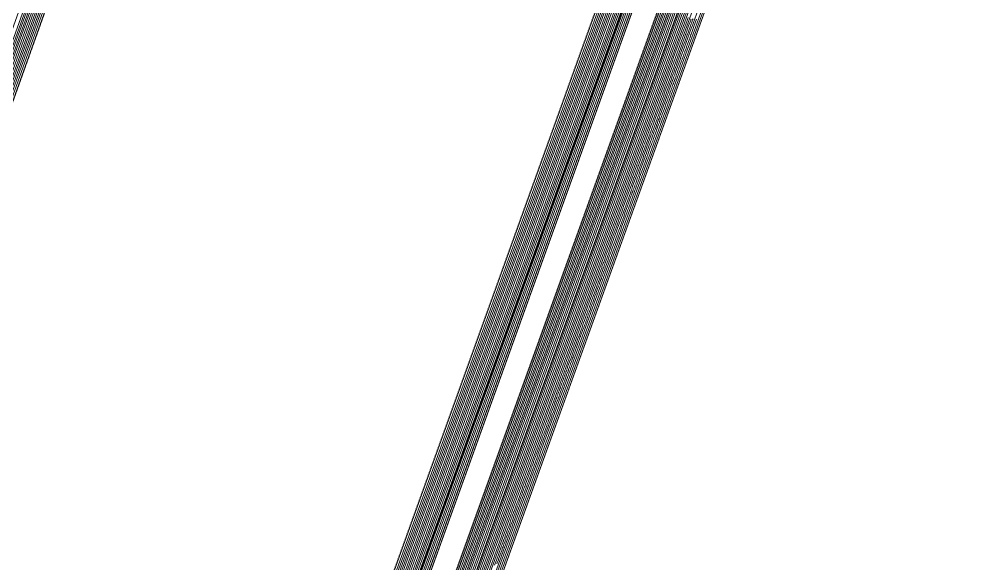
# Model space of a CAD drawing. Extents: x 358458 to 361663, y 818350 to 821723.
# Drawn here: x 360127.8 to 360465.8, y 820776.7 to 820968 of the extents above; entities that cross this region are included whole.
import ezdxf

# ---------------------------------------------------------------- set-up
doc = ezdxf.new("R2010")
doc.units = 0
doc.header["$MEASUREMENT"] = 0
doc.linetypes.add('solid', pattern=[0])
for name, color, linetype, lineweight in [('DAM 1', 7, 'solid', 9), ('DAM 2', 7, 'solid', 9), ('DESIGN_Contours', 7, 'solid', 18), ('FREEBOARD', 7, 'solid', 9), ('WATER LEVEL STRING', 7, 'solid', 9)]:
    doc.layers.add(name, color=color, linetype=linetype, lineweight=lineweight)

msp = doc.modelspace()

# ---------------------------------------------------------------- linework, layer by layer
at = {"layer": 'DAM 1', "color": 7, "linetype": 'solid', "lineweight": 9, "const_width": 0.1, "elevation": 198.7}
for points in [[(360368.61, 821539.87), (360465.78, 821285.96), (360156.62, 820426.67), (359983.96, 820537.36, -0.3492), (359973.77, 820567.23), (360321.06, 821539.34, -0.696308), (360368.61, 821539.87)], [(360326.71, 821537.32), (359979.42, 820565.21, 0.3492), (359987.2, 820542.41), (360130.33, 820450.65, 0.481673), (360158.98, 820460.39), (360454.49, 821281.76, 0.179606), (360454.35, 821295.68), (360361.89, 821537.3, 0.696589), (360326.71, 821537.32)]]:
    msp.add_lwpolyline(points, format="xyb", dxfattribs=at)
at = {"layer": 'DAM 2', "color": 7, "linetype": 'solid', "lineweight": 9, "const_width": 0.1}
for points, elevation in [([(360442.49, 821211.21), (360166.97, 820445.43, 0.35501), (360177.54, 820415.26), (360327.72, 820322.85, 0.476753), (360370.23, 820337.79), (360588.44, 820949, 0.181487), (360588.22, 820962.35), (360489.93, 821211.92, 0.69188), (360442.49, 821211.21)], 197.52), ([(360453.72, 821207.17), (360178.21, 820441.38, 0.35501), (360183.8, 820425.42), (360333.97, 820333.01, 0.476753), (360358.98, 820341.81), (360577.19, 820953.01, 0.181487), (360577.11, 820957.97), (360478.82, 821207.54, 0.69188), (360453.72, 821207.17)], 193.59)]:
    msp.add_lwpolyline(points, format="xyb", dxfattribs=dict(at, elevation=elevation))
at = {"layer": 'DESIGN_Contours', "color": 1, "linetype": 'solid', "lineweight": 9}
for points, elevation in [([(360330.87, 821535.8), (360038.94, 820718.66)], 197.2), ([(360332, 821535.39), (360086.68, 820848.73)], 196.8), ([(360332.56, 821535.18), (360110.55, 820913.76)], 196.6), ([(360325.4, 821499.08), (359990.36, 820561.3)], 194.8), ([(360277.65, 821369.01), (359989.23, 820561.7)], 195.2), ([(360253.78, 821303.97), (359988.67, 820561.91)], 195.4), ([(359998.51, 820548.97), (360136.6, 820460.44), (360136.77, 820460.37), (360139.88, 820459.28), (360140.06, 820459.26), (360143.33, 820459.68), (360143.51, 820459.72), (360143.66, 820459.81), (360146.4, 820461.66), (360146.52, 820461.79), (360147.98, 820464.21), (360148.04, 820464.33), (360158.45, 820493.27), (360443.55, 821285.7)], 194.8), ([(360017.08, 820535.64), (360135.95, 820459.43), (360136.75, 820459.08), (360139.43, 820458.14), (360140.29, 820458.06), (360143.1, 820458.42), (360143.95, 820458.6), (360144.7, 820459.04), (360147.05, 820460.63), (360147.63, 820461.27), (360148.89, 820463.35), (360149.17, 820463.92), (360199.25, 820603.11), (360444.68, 821285.29)], 195.2), ([(360026.36, 820528.98), (360135.63, 820458.92), (360136.74, 820458.44), (360139.2, 820457.58), (360140.4, 820457.45), (360142.99, 820457.79), (360144.17, 820458.04), (360145.21, 820458.65), (360147.37, 820460.11), (360148.18, 820461.01), (360149.34, 820462.92), (360149.73, 820463.72), (360219.64, 820658.04), (360445.24, 821285.09)], 195.4), ([(360035.64, 820522.31), (360135.31, 820458.42), (360136.73, 820457.8), (360138.97, 820457.01), (360140.51, 820456.85), (360142.87, 820457.16), (360144.39, 820457.49), (360145.73, 820458.26), (360147.7, 820459.6), (360148.74, 820460.75), (360149.79, 820462.5), (360150.3, 820463.52), (360240.04, 820712.96), (360445.81, 821284.89)], 195.6), ([(360044.92, 820515.65), (360134.98, 820457.91), (360136.71, 820457.15), (360138.75, 820456.44), (360140.63, 820456.25), (360142.76, 820456.53), (360144.61, 820456.93), (360146.24, 820457.88), (360148.03, 820459.08), (360149.29, 820460.49), (360150.25, 820462.07), (360150.86, 820463.31), (360260.44, 820767.88), (360446.37, 821284.68)], 195.8), ([(360063.49, 820502.32), (360134.34, 820456.9), (360136.69, 820455.87), (360138.29, 820455.31), (360140.85, 820455.05), (360142.53, 820455.27), (360145.05, 820455.81), (360147.28, 820457.1), (360148.68, 820458.05), (360150.4, 820459.97), (360151.15, 820461.21), (360151.99, 820462.91), (360301.23, 820877.73), (360447.5, 821284.28)], 196.2), ([(360072.77, 820495.66), (360134.01, 820456.4), (360136.68, 820455.23), (360138.06, 820454.74), (360140.97, 820454.45), (360142.42, 820454.64), (360145.27, 820455.25), (360147.79, 820456.72), (360149.01, 820457.54), (360150.95, 820459.71), (360151.6, 820460.78), (360152.56, 820462.7), (360321.63, 820932.65), (360448.07, 821284.07)], 196.4), ([(360465.38, 821285.96), (360273.12, 820751.57), (360157.19, 820429.34), (360151.28, 820437.19), (360151.28, 820437.19), (360153.34, 820437.5), (360155.22, 820438.38), (360156.78, 820439.76), (360158.06, 820458.09), (360159.16, 820459.85), (360159.35, 820460.31), (360270.17, 820768.33), (360454.84, 821281.64)], 198.8), ([(360464.3, 821281.21), (360174.79, 820476.53), (360157.28, 820427.86), (360157.13, 820427.4), (360157, 820427.04), (360156.96, 820426.95), (360156.91, 820426.81), (360156.88, 820426.71), (360156.86, 820426.67), (360156.71, 820426.24), (360156.47, 820426.5), (360156.41, 820426.54), (360155.99, 820426.81), (360155.78, 820426.94), (360155.7, 820426.99), (360155.34, 820427.22), (360155.03, 820427.42), (360155.02, 820427.43), (360154.84, 820427.54), (360153.74, 820428.25), (360151.78, 820429.51), (359986.1, 820535.72)], 198.6), ([(360006.5, 820533.15), (360131.75, 820452.86), (360132.38, 820452.58), (360136.46, 820450.78), (360137.15, 820450.69), (360141.59, 820450.24), (360142.27, 820450.34), (360146.64, 820451.29), (360147.26, 820451.58), (360151.12, 820453.82), (360151.64, 820454.28), (360154.62, 820457.6), (360154.99, 820458.19), (360156.45, 820461.13), (360156.51, 820461.28), (360193.45, 820563.95), (360452.02, 821282.65)], 197.8), ([(360063.11, 820495.44), (360131.1, 820451.85), (360133.75, 820450.65), (360135.97, 820449.67), (360138.85, 820449.27), (360141.26, 820449.03), (360144.15, 820449.46), (360146.51, 820449.98), (360149.15, 820451.21), (360151.25, 820452.43), (360153.43, 820454.36), (360155.05, 820456.16), (360156.59, 820458.63), (360157.38, 820460.23), (360157.64, 820460.87), (360312.78, 820892.09), (360453.15, 821282.24)], 198.2), ([(360460.35, 821268.54), (360223.24, 820609.51), (360159.04, 820431.04), (360158.47, 820429.35), (360157.99, 820428.04), (360157.87, 820427.69), (360157.69, 820427.18), (360157.56, 820426.83), (360157.51, 820426.69), (360156.94, 820425.11), (360156.07, 820426.05), (360155.84, 820426.19), (360154.31, 820427.17), (360153.55, 820427.66), (360153.25, 820427.85), (360151.93, 820428.7), (360150.8, 820429.42), (360150.74, 820429.46), (360150.09, 820429.88), (360146.05, 820432.47), (360138.85, 820437.08), (359991.82, 820531.34)], 198.4), ([(359988.94, 820545.13), (360128.47, 820455.68), (360132.07, 820453.37), (360136.62, 820451.37), (360136.7, 820451.34), (360141.65, 820450.84), (360141.73, 820450.86), (360146.59, 820451.9), (360150.89, 820454.4), (360150.96, 820454.45), (360154.28, 820458.15), (360154.32, 820458.21), (360155.94, 820461.48), (360444.02, 821262.18)], 197.6), ([(360456.4, 821255.87), (360271.69, 820742.48), (360160.79, 820434.22), (360159.81, 820431.31), (360158.99, 820429.03), (360158.77, 820428.44), (360158.46, 820427.56), (360158.24, 820426.95), (360158.15, 820426.7), (360157.17, 820423.98), (360155.66, 820425.59), (360155.27, 820425.84), (360152.63, 820427.54), (360151.31, 820428.38), (360150.8, 820428.71), (360148.51, 820430.18), (360146.56, 820431.43), (360146.46, 820431.49), (360145.33, 820432.21), (360138.36, 820436.68), (360125.93, 820444.65)], 198.2), ([(360229.91, 821238.94), (359988.1, 820562.11)], 195.6), ([(360119.71, 820457.72), (360130.45, 820450.84), (360135.12, 820448.72), (360135.47, 820448.57), (360140.56, 820447.86), (360140.94, 820447.82), (360146.02, 820448.58), (360146.39, 820448.67), (360151.04, 820450.84), (360151.37, 820451.03), (360155.21, 820454.44), (360155.47, 820454.72), (360158.19, 820459.07), (360158.31, 820459.33), (360158.77, 820460.47), (360432.11, 821220.24)], 198.6), ([(360442.77, 821211.11), (360194.81, 820521.9)], 197.4), ([(360443.36, 821210.89), (360253.4, 820682.91)], 197.2), ([(360119.18, 820462.34), (360132.39, 820453.87), (360136.63, 820452.01), (360136.93, 820451.91), (360141.53, 820451.44), (360141.85, 820451.49), (360146.37, 820452.46), (360150.37, 820454.79), (360150.64, 820454.96), (360153.73, 820458.41), (360153.87, 820458.64), (360155.38, 820461.69), (360423.62, 821207.26)], 197.4), ([(360435.81, 821182.51), (360185.44, 820486.61)], 196.4), ([(360444.15, 821180.92), (360181.63, 820451.24)], 193.6), ([(360206.04, 821173.9), (359987.54, 820562.31)], 195.8), ([(360429.19, 821165.92), (360169.63, 820444.47)], 196.6), ([(360109.9, 820469), (360132.72, 820454.38), (360136.64, 820452.66), (360137.16, 820452.48), (360141.42, 820452.05), (360141.96, 820452.12), (360146.15, 820453.02), (360149.86, 820455.17), (360150.31, 820455.48), (360153.17, 820458.67), (360153.42, 820459.07), (360154.82, 820461.89), (360403.22, 821152.34)], 197.2), ([(360422.71, 821144.32), (360207.02, 820544.82)], 196.2), ([(360417.05, 821141.4), (360166.05, 820443.76), (360163.83, 820437.17), (360161.97, 820432.01), (360161.49, 820430.67), (360160.78, 820428.69), (360160.28, 820427.31), (360160.08, 820426.74), (360157.86, 820420.59), (360154.45, 820424.23), (360153.57, 820424.8), (360147.59, 820428.63), (360144.59, 820430.55), (360143.44, 820431.29), (360138.26, 820434.61), (360133.85, 820437.44), (360133.61, 820437.59), (360131.08, 820439.22), (360115.29, 820449.33)], 197.6), ([(360396.5, 821067.94), (360250.18, 820661.24)], 195.8), ([(360091.41, 820476.58), (360130.77, 820451.35), (360134.44, 820449.68), (360135.72, 820449.12), (360139.71, 820448.57), (360141.1, 820448.43), (360145.08, 820449.02), (360146.45, 820449.32), (360150.1, 820451.02), (360151.31, 820451.73), (360154.32, 820454.4), (360155.26, 820455.44), (360157.39, 820458.85), (360157.85, 820459.78), (360158.2, 820460.67), (360372.45, 821056.16)], 198.4), ([(360396.29, 821049.68), (360198.73, 820500.54)], 193.8), ([(360158.3, 821043.83), (359986.41, 820562.71)], 196.2), ([(360091.34, 820482.33), (360133.36, 820455.39), (360136.66, 820453.94), (360137.61, 820453.61), (360141.19, 820453.25), (360142.19, 820453.38), (360145.71, 820454.14), (360148.83, 820455.95), (360149.66, 820456.51), (360152.06, 820459.19), (360152.51, 820459.92), (360153.69, 820462.3), (360362.43, 821042.49)], 196.8), ([(360383.4, 821029.75), (360271.76, 820719.44)], 195.6), ([(360368.6, 821008.43), (360164.3, 820440.58), (360162.49, 820435.21), (360160.98, 820431.02), (360160.59, 820429.93), (360160, 820428.31), (360159.6, 820427.19), (360159.43, 820426.73), (360157.63, 820421.72), (360154.85, 820424.69), (360154.13, 820425.15), (360149.27, 820428.27), (360146.83, 820429.83), (360145.9, 820430.43), (360141.68, 820433.13), (360138.09, 820435.43), (360137.89, 820435.56), (360135.83, 820436.88), (360122.98, 820445.12)], 197.8), ([(360370.6, 821004.91), (360169.04, 820444.68)], 196.8), ([(360370.3, 820991.56), (360293.34, 820777.65), (360281.52, 820744.8)], 195.4), ([(360082.05, 820488.99), (360133.69, 820455.89), (360136.67, 820454.58), (360137.84, 820454.18), (360141.08, 820453.85), (360142.3, 820454.01), (360145.49, 820454.7), (360148.31, 820456.33), (360149.33, 820457.02), (360151.51, 820459.45), (360152.06, 820460.35), (360153.12, 820462.5), (360342.03, 820987.57)], 196.6), ([(360134.42, 820978.8), (359985.84, 820562.92)], 196.4), ([(360367.41, 820974.72), (360364.47, 820966.53), (360364.2, 820965.8), (360364.14, 820965.63), (360363.82, 820964.75), (360361.47, 820958.2), (360360.2, 820954.68), (360359.92, 820953.88), (360359.9, 820953.83), (360358.31, 820949.42), (360358.02, 820948.6), (360357.99, 820948.53), (360357.71, 820947.75), (360353.33, 820935.57), (360352.88, 820934.33), (360352.79, 820934.06), (360352.48, 820933.2), (360352.33, 820932.78), (360352.2, 820932.44), (360352.09, 820932.12), (360351.94, 820931.72), (360351.89, 820931.58), (360351.63, 820930.85), (360351.57, 820930.68), (360351.09, 820929.34), (360350.8, 820928.54), (360350.56, 820927.87), (360350.24, 820926.99), (360350.22, 820926.92), (360350.1, 820926.61), (360349.26, 820924.27), (360348.95, 820923.39), (360348.11, 820921.07), (360348.07, 820920.96), (360347.77, 820920.12), (360347.67, 820919.84), (360347.63, 820919.73), (360346.02, 820915.25), (360345.78, 820914.59), (360345.58, 820914.04), (360345.46, 820913.71), (360345.35, 820913.4), (360345.24, 820913.09), (360345.19, 820912.94), (360345.12, 820912.76), (360344.97, 820912.33), (360344.83, 820911.95), (360344.54, 820911.13), (360344.29, 820910.46), (360344.01, 820909.67), (360344.01, 820909.66), (360343.95, 820909.5), (360343.83, 820909.17), (360343.82, 820909.15), (360343.8, 820909.08), (360343.72, 820908.88), (360343.59, 820908.51), (360343.43, 820908.07), (360343.24, 820907.54), (360343.09, 820907.1), (360343.05, 820907), (360342.93, 820906.66), (360342.93, 820906.66), (360342.25, 820904.79), (360342.02, 820904.14), (360341.99, 820904.05), (360341.89, 820903.77), (360341.29, 820902.1), (360340.75, 820900.6), (360340.74, 820900.57), (360340.53, 820899.99), (360340.5, 820899.92), (360339.95, 820898.39), (360339.85, 820898.1), (360339.6, 820897.42), (360339.53, 820897.23), (360338.69, 820894.87), (360338.55, 820894.5), (360338.14, 820893.35), (360336.91, 820889.93), (360336.06, 820887.57), (360335.79, 820886.83), (360335.65, 820886.43), (360335.56, 820886.19), (360335.33, 820885.54), (360335.3, 820885.46), (360335.14, 820885.03), (360335, 820884.62), (360334.87, 820884.27), (360334.72, 820883.84), (360333.98, 820881.81), (360333.57, 820880.64), (360333.52, 820880.52), (360333.28, 820879.84), (360333.16, 820879.5), (360333.15, 820879.5), (360332.75, 820878.36), (360332.67, 820878.15), (360332.42, 820877.45), (360332.33, 820877.21), (360332.24, 820876.94), (360332.09, 820876.54), (360331.59, 820875.16), (360331.58, 820875.12), (360331.44, 820874.74), (360331.24, 820874.19), (360330.46, 820872), (360330.43, 820871.93), (360330.38, 820871.79), (360329.98, 820870.66), (360329.56, 820869.51), (360329.19, 820868.49), (360329.04, 820868.07), (360328.91, 820867.7), (360328.89, 820867.66), (360328.8, 820867.39), (360328.68, 820867.06), (360328.25, 820865.85), (360328.22, 820865.78), (360328.19, 820865.71), (360327.92, 820864.96), (360327.85, 820864.74), (360327.65, 820864.21), (360327.45, 820863.65), (360327.45, 820863.65), (360327.4, 820863.5), (360327.31, 820863.26), (360327.26, 820863.12), (360327.08, 820862.62), (360326.97, 820862.3), (360326.95, 820862.26), (360326.86, 820862.01), (360326.6, 820861.28), (360326.41, 820860.75), (360326.04, 820859.72), (360325.65, 820858.63), (360325.61, 820858.54), (360325.51, 820858.26), (360325.06, 820856.99), (360324.95, 820856.69), (360324.89, 820856.52), (360324.84, 820856.38), (360324, 820854.06), (360323.49, 820852.64), (360323.17, 820851.73), (360322.33, 820849.4), (360322.28, 820849.27), (360322.14, 820848.88), (360321.84, 820848.04), (360321.43, 820846.92), (360321.28, 820846.49), (360321.19, 820846.25), (360321.13, 820846.07), (360321.06, 820845.87), (360321.01, 820845.74), (360320.74, 820845), (360320.67, 820844.8), (360320.65, 820844.75), (360320.61, 820844.62), (360320.52, 820844.38), (360320.03, 820843.03), (360319.99, 820842.91), (360319.74, 820842.21), (360319.51, 820841.58), (360318.34, 820838.32), (360317.91, 820837.13), (360317.77, 820836.75), (360317.54, 820836.08), (360317.35, 820835.57), (360316.82, 820834.1), (360316.52, 820833.27), (360315.5, 820830.42), (360315.39, 820830.12), (360315, 820829.02), (360314.72, 820828.25), (360314.56, 820827.8), (360313.79, 820825.67), (360313.65, 820825.29), (360311.9, 820820.42), (360311.66, 820819.74), (360310.31, 820815.99), (360309.52, 820813.81), (360306.72, 820806.01), (360306.48, 820805.37), (360306.32, 820804.91), (360306.15, 820804.44), (360303.61, 820797.39), (360303.17, 820796.16), (360291.63, 820764.07)], 194.4), ([(360365.66, 820968.07), (360364.72, 820965.46), (360364.07, 820963.67), (360363.87, 820963.1), (360363.76, 820962.79), (360363.69, 820962.61), (360363.52, 820962.12), (360363.5, 820962.06), (360363.38, 820961.73), (360363.26, 820961.41), (360363.17, 820961.15), (360363.05, 820960.83), (360362.49, 820959.27), (360362.17, 820958.38), (360362.14, 820958.29), (360361.96, 820957.78), (360361.86, 820957.52), (360361.86, 820957.51), (360361.55, 820956.65), (360361.49, 820956.49), (360361.3, 820955.95), (360361.23, 820955.77), (360361.16, 820955.57), (360361.05, 820955.26), (360360.67, 820954.21), (360360.66, 820954.18), (360360.56, 820953.89), (360360.4, 820953.47), (360359.8, 820951.8), (360359.79, 820951.75), (360359.75, 820951.65), (360359.44, 820950.78), (360359.12, 820949.91), (360358.84, 820949.13), (360358.73, 820948.81), (360358.63, 820948.52), (360358.62, 820948.49), (360358.54, 820948.29), (360358.45, 820948.04), (360358.12, 820947.12), (360358.1, 820947.07), (360358.08, 820947.01), (360357.88, 820946.44), (360357.82, 820946.27), (360357.67, 820945.86), (360357.52, 820945.44), (360357.52, 820945.44), (360357.48, 820945.32), (360357.41, 820945.14), (360357.37, 820945.04), (360357.24, 820944.66), (360357.15, 820944.41), (360357.14, 820944.38), (360357.07, 820944.19), (360356.87, 820943.64), (360356.72, 820943.23), (360356.44, 820942.44), (360356.14, 820941.62), (360356.12, 820941.55), (360356.04, 820941.33), (360355.69, 820940.37), (360355.61, 820940.14), (360355.56, 820940.01), (360355.52, 820939.9), (360354.89, 820938.13), (360354.5, 820937.05), (360354.25, 820936.36), (360353.61, 820934.58), (360353.57, 820934.48), (360353.47, 820934.19), (360353.24, 820933.55), (360352.93, 820932.7), (360352.81, 820932.37), (360352.75, 820932.18), (360352.7, 820932.05), (360352.64, 820931.9), (360352.61, 820931.8), (360352.4, 820931.23), (360352.35, 820931.08), (360352.34, 820931.04), (360352.3, 820930.94), (360352.23, 820930.76), (360351.86, 820929.73), (360351.83, 820929.64), (360351.64, 820929.1), (360351.47, 820928.62), (360350.57, 820926.14), (360350.25, 820925.23), (360350.14, 820924.94), (360349.96, 820924.44), (360349.82, 820924.04), (360349.42, 820922.93), (360349.19, 820922.29), (360348.41, 820920.12), (360348.32, 820919.89), (360348.03, 820919.06), (360347.81, 820918.47), (360347.69, 820918.13), (360347.1, 820916.5), (360347, 820916.21), (360345.67, 820912.5), (360345.48, 820911.99), (360344.45, 820909.13), (360343.85, 820907.47), (360341.72, 820901.52), (360341.54, 820901.03), (360341.41, 820900.68), (360341.29, 820900.33), (360339.35, 820894.96), (360339.02, 820894.02), (360330.22, 820869.57), (360325.04, 820855.18), (360320.83, 820843.47), (360310.9, 820815.86), (360310.38, 820814.41), (360307.83, 820807.32), (360301.18, 820788.84), (360300.58, 820787.19), (360232.92, 820599.13)], 194.2), ([(360362.67, 820968.59), (360362.46, 820967.99), (360362.33, 820967.63), (360361.51, 820965.37), (360359.48, 820959.72), (360359.44, 820959.61), (360358.9, 820958.1), (360357.62, 820954.56), (360357.2, 820953.37), (360314.92, 820835.86), (360301.04, 820797.27), (360297.94, 820788.68), (360296.39, 820784.36), (360291.36, 820770.39)], 195.2), ([(360364.42, 820968.18), (360364.29, 820967.82), (360364.29, 820967.82), (360364.29, 820967.81), (360364.14, 820967.39), (360363.53, 820965.69), (360363.52, 820965.68), (360363.52, 820965.67), (360363.52, 820965.67), (360362.93, 820964.04), (360362.78, 820963.62), (360362.78, 820963.62), (360362.28, 820962.22), (360362.28, 820962.22), (360362.28, 820962.21), (360361.51, 820960.09), (360361.49, 820960.02), (360361.49, 820960.02), (360361.48, 820959.99), (360361.48, 820959.99), (360361.48, 820959.99), (360361.44, 820959.89), (360361.34, 820959.62), (360361.34, 820959.62), (360360.4, 820957), (360360.18, 820956.38), (360360.18, 820956.37), (360360.08, 820956.11), (360360.08, 820956.11), (360358.59, 820951.96), (360358.58, 820951.94), (360358.58, 820951.94), (360358.41, 820951.47), (360358.41, 820951.47), (360358.4, 820951.44), (360358.4, 820951.43), (360357.91, 820950.09), (360357.91, 820950.08), (360357.64, 820949.33), (360357.64, 820949.33), (360357.64, 820949.33), (360357.48, 820948.9), (360357.48, 820948.89), (360356.99, 820947.51), (360356.83, 820947.06), (360356.83, 820947.06), (360355.24, 820942.67), (360355.24, 820942.67), (360355.24, 820942.66), (360355.11, 820942.31), (360355.11, 820942.3), (360354.87, 820941.64), (360354.63, 820940.97), (360354.61, 820940.9), (360352.97, 820936.36), (360351.33, 820931.8), (360350.03, 820928.17), (360349.74, 820927.37), (360347.06, 820919.93), (360346.87, 820919.38), (360343.21, 820909.23), (360342.89, 820908.33), (360342.81, 820908.12), (360342.42, 820907.03), (360339.51, 820898.92), (360337.94, 820894.57), (360337.58, 820893.58), (360337.56, 820893.51), (360335.6, 820888.06), (360335.23, 820887.04), (360335.2, 820886.94), (360334.85, 820885.98), (360329.43, 820870.91), (360328.87, 820869.37), (360328.75, 820869.04), (360328.37, 820867.97), (360328.18, 820867.45), (360328.03, 820867.03), (360327.89, 820866.63), (360327.71, 820866.13), (360327.65, 820865.96), (360327.32, 820865.06), (360327.25, 820864.85), (360326.65, 820863.2), (360326.29, 820862.2), (360326, 820861.38), (360325.6, 820860.28), (360325.57, 820860.2), (360325.43, 820859.81), (360324.39, 820856.91), (360324, 820855.83), (360322.98, 820852.99), (360322.98, 820852.98), (360322.98, 820852.98), (360322.98, 820852.97), (360322.97, 820852.96), (360322.95, 820852.89), (360322.95, 820852.86), (360322.95, 820852.86), (360322.94, 820852.85), (360322.94, 820852.84), (360322.94, 820852.83), (360322.73, 820852.24), (360321.34, 820848.38), (360321.24, 820848.14), (360321.19, 820848.02), (360320.38, 820845.75), (360320.37, 820845.75), (360320.16, 820845.15), (360320.01, 820844.74), (360320.01, 820844.73), (360320.01, 820844.72), (360319.84, 820844.25), (360319.79, 820844.11), (360319.79, 820844.11), (360319.79, 820844.11), (360319.78, 820844.11), (360319.69, 820843.84), (360319.64, 820843.7), (360319.64, 820843.7), (360319.64, 820843.7), (360319.64, 820843.7), (360319.62, 820843.64), (360319.62, 820843.64), (360319.55, 820843.45), (360319.49, 820843.3), (360319.49, 820843.3), (360319.49, 820843.29), (360319.41, 820843.07), (360319.38, 820842.99), (360319.38, 820842.99), (360319.38, 820842.99), (360319.34, 820842.89), (360319.31, 820842.79), (360319.31, 820842.79), (360319.31, 820842.78), (360319.26, 820842.66), (360319.17, 820842.41), (360319.17, 820842.41), (360319.17, 820842.41), (360319.07, 820842.13), (360318.99, 820841.89), (360318.98, 820841.89), (360318.98, 820841.88), (360318.9, 820841.66), (360318.69, 820841.08), (360318.69, 820841.07), (360318.69, 820841.07), (360318.54, 820840.65), (360318.35, 820840.11), (360318.34, 820840.11), (360318.34, 820840.1), (360318.24, 820839.81), (360317.99, 820839.12), (360317.99, 820839.11), (360317.99, 820839.11), (360317.89, 820838.84), (360317.89, 820838.83), (360317.88, 820838.83), (360317.83, 820838.68), (360317.83, 820838.67), (360317.83, 820838.67), (360317.81, 820838.62), (360317.7, 820838.31), (360317.7, 820838.31), (360317.7, 820838.31), (360317.66, 820838.21), (360317.66, 820838.19), (360317.66, 820838.19), (360317.65, 820838.19), (360317.63, 820838.12), (360317.63, 820838.12), (360317.63, 820838.12), (360317.62, 820838.1), (360317.55, 820837.9), (360317.55, 820837.9), (360317.55, 820837.9), (360317.53, 820837.85), (360317.4, 820837.48), (360317.4, 820837.48), (360317.4, 820837.48), (360317.37, 820837.41), (360317.2, 820836.93), (360317.2, 820836.93), (360317.2, 820836.93), (360317.18, 820836.86), (360316.96, 820836.26), (360316.96, 820836.26), (360316.96, 820836.25), (360316.94, 820836.2), (360316.75, 820835.69), (360316.75, 820835.69), (360316.75, 820835.68), (360316.74, 820835.66), (360316.7, 820835.53), (360316.7, 820835.53), (360316.7, 820835.53), (360316.7, 820835.53), (360316.55, 820835.12), (360316.55, 820835.12), (360316.55, 820835.12), (360316.55, 820835.11), (360316.55, 820835.11), (360316.55, 820835.11), (360316.48, 820834.94), (360316.47, 820834.86), (360316.45, 820834.78), (360316.38, 820834.6), (360316.38, 820834.59), (360316.09, 820833.8), (360316.09, 820833.79), (360316.05, 820833.68), (360316.04, 820833.66), (360315.93, 820833.34), (360315.87, 820833.18), (360315.19, 820831.28), (360315.06, 820830.94), (360314.52, 820829.43), (360314.52, 820829.42), (360314.51, 820829.4), (360314.44, 820829.2), (360314.25, 820828.68), (360314.24, 820828.65), (360314.22, 820828.6), (360313.99, 820827.96), (360313.54, 820826.7), (360313.49, 820826.56), (360313.41, 820826.36), (360313.28, 820825.99), (360313.11, 820825.52), (360313.07, 820825.41), (360313.03, 820825.28), (360312.45, 820823.68), (360311.98, 820822.37), (360311.88, 820822.08), (360311.82, 820821.91), (360311.46, 820820.93), (360311.31, 820820.5), (360309.91, 820816.62), (360309.79, 820816.28), (360309.37, 820815.12), (360309.35, 820815.08), (360309.32, 820814.99)], 194.6), ([(360363.73, 820968.03), (360363.73, 820968.03), (360363.7, 820967.94), (360363.61, 820967.69), (360362.89, 820965.69), (360362.89, 820965.69), (360362.88, 820965.67), (360362.41, 820964.36), (360362.4, 820964.33), (360362.35, 820964.18), (360362.35, 820964.18), (360362.35, 820964.18), (360361.89, 820962.91), (360361.85, 820962.79), (360361.81, 820962.64), (360361.46, 820961.67), (360356, 820946.49), (360354.69, 820942.85), (360353.91, 820940.69), (360353.33, 820939.07), (360352.73, 820937.4), (360351.27, 820933.34), (360349.44, 820928.25), (360349.4, 820928.18), (360349.34, 820928.03), (360345.6, 820917.64), (360345.6, 820917.64), (360345.36, 820916.97), (360345.35, 820916.95), (360343.72, 820912.41), (360343.72, 820912.41), (360343.7, 820912.36), (360343.7, 820912.36), (360343.69, 820912.34), (360343.69, 820912.34), (360343.63, 820912.17), (360343.63, 820912.17), (360343.51, 820911.81), (360343.5, 820911.81), (360343.26, 820911.13), (360343.26, 820911.13), (360340.06, 820902.22), (360339.92, 820901.8)], 194.8), ([(360339.92, 820901.8), (360339.91, 820901.77), (360339.53, 820900.71), (360338.38, 820897.54), (360338.28, 820897.27), (360338.23, 820897.14), (360337.85, 820896.09), (360337.81, 820895.98), (360337.77, 820895.83), (360336.05, 820891.06), (360335.04, 820888.23), (360334.08, 820885.58), (360333.05, 820882.7), (360332.88, 820882.27), (360332.79, 820882.02), (360332.45, 820881.08), (360332.43, 820881.03), (360332.34, 820880.73), (360332.04, 820879.89), (360327.52, 820867.33), (360323.27, 820855.54), (360320.29, 820847.24), (360318.55, 820842.41), (360316.55, 820836.85), (360311.54, 820822.92), (360306.12, 820807.86), (360305.94, 820807.34), (360305.46, 820806.03), (360305.36, 820805.75), (360304.81, 820804.22), (360304.26, 820802.69), (360302.83, 820798.7), (360302.65, 820798.21), (360302.05, 820796.54), (360301.69, 820795.55), (360301.57, 820795.22), (360301.55, 820795.14), (360301.51, 820795.03), (360301.38, 820794.68), (360300.44, 820792.08), (360300.03, 820790.92), (360299.68, 820789.95), (360299.36, 820789.07), (360298.45, 820786.53), (360298.43, 820786.49), (360298.39, 820786.37), (360298.27, 820786.04), (360297.95, 820785.14), (360297.91, 820785.03), (360297.8, 820784.73), (360297.78, 820784.68), (360297.74, 820784.56), (360297.03, 820782.6), (360295.37, 820777.98), (360295.16, 820777.41), (360294.73, 820776.21)], 194.8), ([(360309.32, 820814.99), (360309.31, 820814.99), (360309.29, 820814.94), (360309.29, 820814.93), (360309.09, 820814.39), (360308.39, 820812.45), (360308.35, 820812.29), (360308.35, 820812.28), (360308.35, 820812.27), (360308.13, 820811.67), (360308.13, 820811.66), (360307.84, 820810.88), (360307.84, 820810.87), (360307.81, 820810.78), (360307.8, 820810.76), (360307.62, 820810.24), (360307.61, 820810.21), (360307.43, 820809.74), (360307.42, 820809.71), (360307.28, 820809.31), (360307.26, 820809.26), (360307.09, 820808.79), (360306.99, 820808.51), (360306.19, 820806.28), (360306.08, 820805.98), (360305.62, 820804.68), (360305.55, 820804.5), (360305.32, 820803.86), (360305.28, 820803.75), (360305.17, 820803.43), (360305, 820802.98), (360304.57, 820801.77), (360304.39, 820801.29), (360304.03, 820800.29), (360303.97, 820800.11), (360303.86, 820799.79), (360303.62, 820799.13), (360303.24, 820798.09), (360303.23, 820798.06), (360303.17, 820797.9), (360303.06, 820797.57), (360302.98, 820797.34), (360302.81, 820796.89), (360302.44, 820795.85), (360301.84, 820794.19), (360301.83, 820794.15), (360301.81, 820794.11), (360301.78, 820794.03), (360301.75, 820793.94), (360301.51, 820793.28), (360301.25, 820792.55), (360300.98, 820791.79), (360300.74, 820791.13), (360300.47, 820790.39), (360300.29, 820789.87), (360300.17, 820789.55), (360300.1, 820789.35), (360299.98, 820789.03), (360299.92, 820788.84), (360299.74, 820788.35), (360299.65, 820788.1), (360299.27, 820787.05), (360299.12, 820786.62), (360299.1, 820786.56), (360299.09, 820786.53), (360299.06, 820786.47), (360299.05, 820786.44), (360298.8, 820785.74), (360298.72, 820785.52), (360298.65, 820785.31), (360298.63, 820785.25), (360298.43, 820784.72), (360298.39, 820784.59), (360298.18, 820784.02), (360298.14, 820783.91), (360298.14, 820783.91), (360298.14, 820783.91), (360297.74, 820782.79), (360297.69, 820782.64), (360297.56, 820782.29), (360297.54, 820782.25), (360297.11, 820781.05), (360297.09, 820780.99), (360296.86, 820780.34), (360296.85, 820780.33), (360296.71, 820779.92), (360296.69, 820779.87), (360296.67, 820779.83)], 194.6), ([(360296.04, 820778.11), (360295.64, 820776.99), (360295.53, 820776.7), (360295.53, 820776.69), (360295.53, 820776.69)], 194.6), ([(360296.32, 820778.89), (360296.1, 820778.27), (360296.04, 820778.12), (360296.04, 820778.11), (360296.04, 820778.11)], 194.6), ([(360296.62, 820779.7), (360296.59, 820779.64), (360296.56, 820779.56), (360296.33, 820778.93), (360296.32, 820778.89), (360296.32, 820778.89), (360296.32, 820778.89)], 194.6), ([(360296.67, 820779.83), (360296.64, 820779.76), (360296.62, 820779.7)], 194.6)]:
    msp.add_lwpolyline(points, dxfattribs=dict(at, elevation=elevation))
at = {"layer": 'DESIGN_Contours', "color": 5, "linetype": 'solid', "lineweight": 20}
for points, elevation in [([(360331.44, 821535.6), (360062.81, 820783.7)], 197), ([(360301.53, 821434.04), (359989.8, 820561.5)], 195), ([(360007.8, 820542.3), (360136.28, 820459.93), (360136.76, 820459.72), (360139.65, 820458.71), (360140.17, 820458.66), (360143.22, 820459.05), (360143.73, 820459.16), (360144.18, 820459.42), (360146.72, 820461.14), (360147.07, 820461.53), (360148.43, 820463.78), (360148.6, 820464.12), (360178.85, 820548.19), (360444.11, 821285.49)], 195), ([(360054.21, 820508.98), (360134.66, 820457.41), (360136.7, 820456.51), (360138.52, 820455.88), (360140.74, 820455.65), (360142.65, 820455.9), (360144.83, 820456.37), (360146.76, 820457.49), (360148.35, 820458.57), (360149.84, 820460.23), (360150.7, 820461.64), (360151.43, 820463.11), (360280.84, 820822.8), (360446.94, 821284.48)], 196), ([(360034.81, 820514.3), (360131.42, 820452.36), (360133.06, 820451.61), (360136.22, 820450.23), (360138, 820449.98), (360141.43, 820449.64), (360143.21, 820449.9), (360146.57, 820450.63), (360148.21, 820451.39), (360151.18, 820453.12), (360152.53, 820454.32), (360154.83, 820456.88), (360155.79, 820458.41), (360156.91, 820460.68), (360157.07, 820461.08), (360253.11, 820728.02), (360452.58, 821282.45)], 198), ([(360452.45, 821243.2), (360320.15, 820875.45), (360162.54, 820437.4), (360161.15, 820433.26), (360159.98, 820430.02), (360159.68, 820429.18), (360159.23, 820427.93), (360158.92, 820427.07), (360158.79, 820426.71), (360157.4, 820422.85), (360155.26, 820425.14), (360154.7, 820425.49), (360150.95, 820427.9), (360149.07, 820429.11), (360148.35, 820429.57), (360145.09, 820431.66), (360142.32, 820433.43), (360142.18, 820433.53), (360140.58, 820434.55), (360130.67, 820440.9), (360113, 820452.23)], 198), ([(360443.96, 821210.68), (360312, 820843.91), (360168.45, 820444.9)], 197), ([(360182.17, 821108.87), (359986.97, 820562.51)], 196), ([(360409.61, 821106.13), (360228.6, 820603.03)], 196), ([(360100.62, 820475.67), (360133.04, 820454.88), (360136.65, 820453.3), (360137.38, 820453.04), (360141.31, 820452.65), (360142.08, 820452.75), (360145.93, 820453.58), (360149.34, 820455.56), (360149.98, 820455.99), (360152.62, 820458.93), (360152.96, 820459.5), (360154.25, 820462.09), (360382.82, 821097.41)], 197), ([(360370.33, 820988.1), (360355.69, 820947.41), (360351.19, 820934.89), (360350.39, 820932.67), (360350.14, 820931.97), (360349.99, 820931.56), (360349.05, 820928.96), (360347.35, 820924.22), (360347.28, 820924.06), (360347.27, 820924.06), (360347.27, 820924.05), (360347.27, 820924.05), (360347.18, 820923.75), (360347.03, 820923.33), (360346.71, 820922.44), (360346.67, 820922.35), (360346.05, 820920.61), (360344.72, 820916.92), (360344.7, 820916.88), (360344.67, 820916.77), (360344.63, 820916.66), (360344.57, 820916.49), (360344.1, 820915.18), (360336.5, 820894.07), (360320.55, 820849.74), (360317, 820839.87), (360315.21, 820834.91), (360309.44, 820818.86), (360305.68, 820808.42), (360303.04, 820801.07), (360301.5, 820796.8), (360299.73, 820791.87), (360286.35, 820754.68)], 195), ([(360368.81, 820975.07), (360365.25, 820965.18), (360362.36, 820957.12), (360355.53, 820938.15), (360355.17, 820937.15), (360353.42, 820932.28), (360348.85, 820919.57), (360348.44, 820918.44), (360215.82, 820549.83)], 194)]:
    msp.add_lwpolyline(points, dxfattribs=dict(at, elevation=elevation))
at = {"layer": 'FREEBOARD', "color": 7, "linetype": 'solid', "lineweight": 9, "const_width": 0.1}
for points, elevation in [([(360454.35, 821295.68), (360361.89, 821537.3), (360368.61, 821539.87), (360465.78, 821285.96), (360156.62, 820426.67), (360158.98, 820460.39), (360454.49, 821281.76, 0.179606), (360454.35, 821295.68)], 198.7), ([(360454.91, 821295.9), (360362.66, 821536.95), (360368.27, 821539.09), (360465.14, 821285.96), (360157.52, 820430.94), (360159.57, 820460.27), (360455.05, 821281.56, 0.179606), (360454.91, 821295.9)], 198.9)]:
    msp.add_lwpolyline(points, format="xyb", dxfattribs=dict(at, elevation=elevation))
at = {"layer": 'WATER LEVEL STRING', "color": 7, "linetype": 'solid', "lineweight": 9, "const_width": 0.1}
for points, elevation in [([(360329.53, 821536.29), (359982.24, 820564.2, 0.3492), (359988.81, 820544.94), (360131.95, 820453.18, 0.481673), (360156.16, 820461.41), (360451.67, 821282.78, 0.179606), (360451.55, 821294.61), (360359.08, 821536.24, 0.696615), (360329.53, 821536.29)], 197.7), ([(360337.93, 821533.22), (359990.66, 820561.2, 0.3492), (359993.64, 820552.46), (360136.77, 820460.7, 0.481673), (360147.74, 820464.43), (360443.25, 821285.8, 0.179606), (360443.2, 821291.41), (360350.7, 821533.11, 0.696775), (360337.93, 821533.22)], 194.72), ([(360595.11, 820964.52), (360468.96, 821284.79), (360157.93, 820420.28), (360324.57, 820317.74, 0.476753), (360375.88, 820335.78), (360595.33, 820950.46, 0.181487), (360595.11, 820964.52)], 197.57), ([(360445.31, 821210.19), (360169.8, 820444.41, 0.35501), (360179.11, 820417.81), (360329.29, 820325.4, 0.476753), (360367.4, 820338.8), (360585.61, 820950.01, 0.181487), (360585.43, 820961.25), (360487.13, 821210.82, 0.69188), (360445.31, 821210.19)], 196.57)]:
    msp.add_lwpolyline(points, format="xyb", dxfattribs=dict(at, elevation=elevation))
at = {"layer": 'WATER LEVEL STRING', "color": 7, "linetype": 'solid', "lineweight": 9}
for points in [[(360329.53, 821536.29), (359982.24, 820564.2, 0.3492), (359988.81, 820544.94), (360131.95, 820453.18, 0.481673), (360156.16, 820461.41), (360451.67, 821282.78, 0.179606), (360451.55, 821294.61), (360359.08, 821536.24, 0.696615), (360329.53, 821536.29)], [(360445.31, 821210.19), (360169.8, 820444.41, 0.35501), (360179.11, 820417.81), (360329.29, 820325.4, 0.476753), (360367.4, 820338.8), (360585.61, 820950.01, 0.181487), (360585.43, 820961.25), (360487.13, 821210.82, 0.69188), (360445.31, 821210.19)]]:
    msp.add_lwpolyline(points, format="xyb", close=True, dxfattribs=at)

doc.saveas('drawing.dxf')
